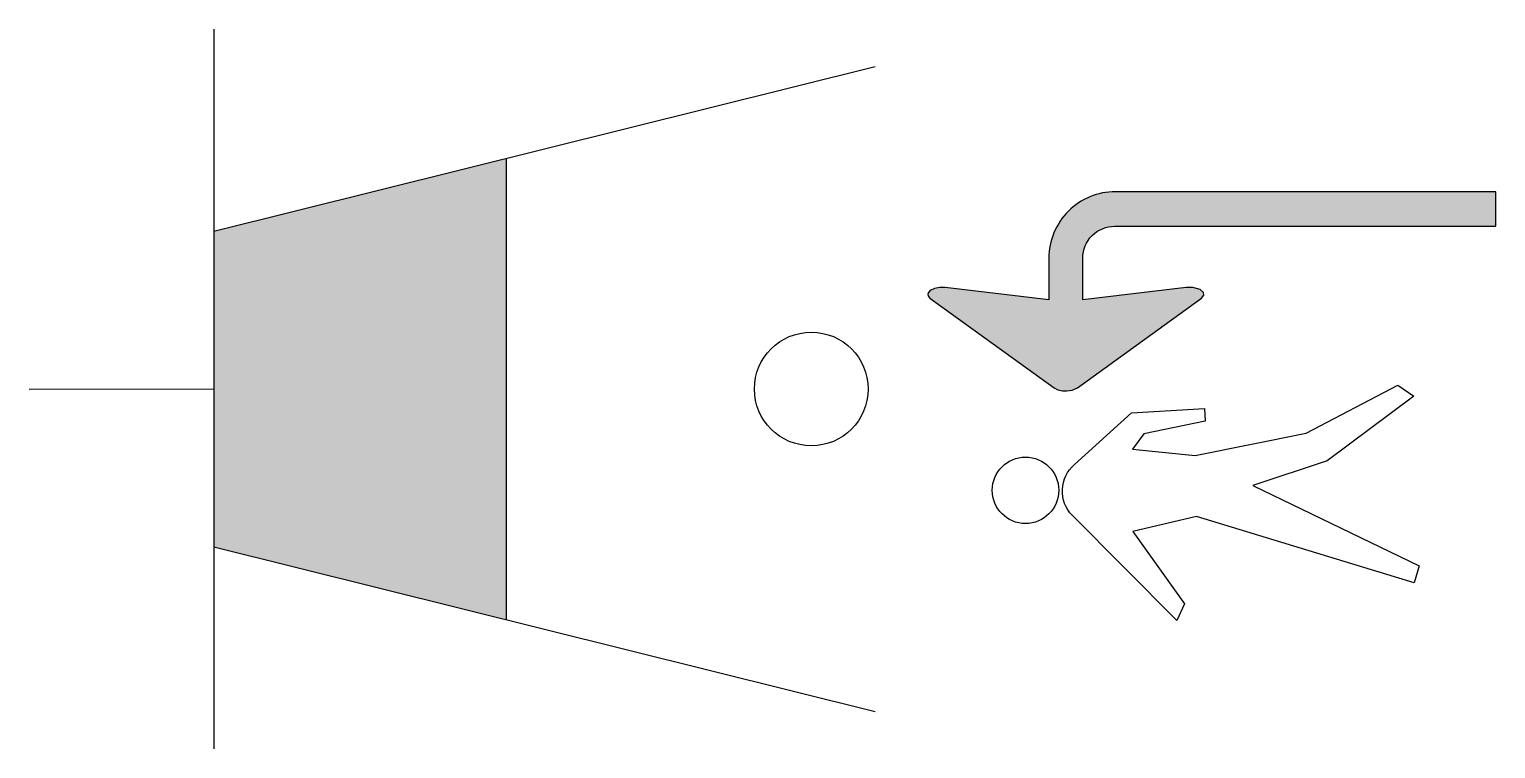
# Model space of a CAD drawing. Extents: x 0 to 11.9, y -2.9 to 2.9.
import ezdxf

# ---------------------------------------------------------------- set-up
doc = ezdxf.new("R2010")
doc.units = 0
doc.layers.get('0').update_dxf_attribs({"lineweight": 25})

msp = doc.modelspace()

# ---------------------------------------------------------------- hatches: boundary and pattern name
h = msp.add_hatch(color=256)
h.dxf.hatch_style = 1
edge = h.paths.add_edge_path()
edge.add_line((7.442564605926236, 0.8244541073399603), (7.401253888884867, 0.8254494976556259))
edge.add_line((7.401253888881456, 0.825449497654489), (7.357918921476312, 0.8178616190006949))
edge.add_line((7.357918921477449, 0.8178616190006949), (7.322341326408832, 0.8011071698153671))
edge.add_line((7.322341326409969, 0.801107169816504), (7.305478456860328, 0.7819703327247396))
edge.add_line((7.305478456860328, 0.7819703327236027), (7.30252368129868, 0.7670234388221786))
edge.add_line((7.30252368129868, 0.7670234388255892), (7.307683657069219, 0.7518752303171539))
edge.add_line((7.307683657068083, 0.7518752303148801), (7.318593918179204, 0.7396962535771934))
edge.add_line((7.318593918180341, 0.7396962535794671), (8.330624223345922, 0.008508281652410687))
edge.add_line((8.330624223344785, 0.008508281651273819), (8.360110215186296, -0.006131701481564278))
edge.add_line((8.360110215189707, -0.006131701483838015), (8.395907551665687, -0.01423054597992746))
edge.add_line((8.39590755166455, -0.01423054597765372), (8.431616527800543, -0.01590119064715623))
edge.add_line((8.431616527798269, -0.01590119064715623), (8.476877063795882, -0.009569888206470978))
edge.add_line((8.47687706379702, -0.009569888204197241), (8.517846929260031, 0.00850843036047877))
edge.add_line((8.517846929260031, 0.008508430358205032), (9.527350342395948, 0.739698007958367))
edge.add_line((9.527350342393675, 0.7396980079629145), (9.545703393356462, 0.7627002830342633))
edge.add_line((9.545703393357599, 0.7627002830331264), (9.543668703367985, 0.7848615984941887))
edge.add_line((9.543668703367985, 0.7848615984930518), (9.516691688299943, 0.8094514986150614))
edge.add_line((9.51669168829767, 0.8094514986173351), (9.455935968261429, 0.8259641770625592))
edge.add_line((9.455935968262565, 0.8259641770636961), (9.403368821192544, 0.8244556647802881))
edge.add_line((9.40336882119027, 0.8244556647791512), (8.561748814584007, 0.7254135488203417))
edge.add_line((8.561748814584007, 0.7254135488192048), (8.561747547497589, 1.06342217734138))
edge.add_arc((8.821609702479236, 1.063423151481828), 0.2598621549817082, 449.99997800420715, 540.0002147835895, ccw=False)
edge.add_line((8.821609802239436, 1.323285306462338), (11.91781917201183, 1.323284905067084))
edge.add_line((11.9178191720107, 1.32328490506822), (11.9178191720107, 1.604125480560441))
edge.add_line((11.9178191720107, 1.604125480560441), (8.827556501611298, 1.604125480560441))
edge.add_arc((8.827556501610161, 1.063295929500754), 0.5408295510612184, 449.9999999999999, 540.0001820369865)
edge.add_line((8.286726950555021, 1.063294211206056), (8.286728024050944, 0.725413548818068))
edge.add_line((8.286728024047534, 0.7254135488192048), (7.442564605921689, 0.8244541073388234))

# ---------------------------------------------------------------- linework, layer by layer
for p, q in [((1.499999999999773, 2.924275514594683), (1.499999999999773, -2.924275514533292)), ((1.499999999999773, 1.282533073647301), (6.874374998830035, 2.622515259985221)), ((3.874374999170414, 1.874531250203972), (3.87437500087799, -1.874531249400206)), ((1.499999999999773, 1.282533073647301), (1.499999999999773, -1.282533073990635)), ((0, 0), (1.499999999999773, 3.660716174636036e-10)), ((1.499999999999773, -1.282533073991772), (6.874375001217459, -2.622515262659135))]:
    msp.add_line(p, q)
for points in [[(7.442564605926236, 0.8244541073399603), (7.401253888881456, 0.825449497654489), (7.357918921477449, 0.8178616190006949), (7.322341326409969, 0.801107169816504), (7.305478456860328, 0.7819703327236027), (7.30252368129868, 0.7670234388255892), (7.307683657068083, 0.7518752303148801), (7.318593918180341, 0.7396962535794671), (8.330624223344785, 0.008508281651273819), (8.360110215189707, -0.006131701483838015), (8.39590755166455, -0.01423054597765372), (8.431616527798269, -0.01590119064715623), (8.47687706379702, -0.009569888204197241), (8.517846929260031, 0.008508430358205032), (9.527350342393675, 0.7396980079629145), (9.545703393357599, 0.7627002830331264), (9.543668703367985, 0.7848615984930518), (9.51669168829767, 0.8094514986173351), (9.455935968262565, 0.8259641770636961), (9.40336882119027, 0.8244556647791512), (8.561748814584007, 0.7254135488192048), (8.561747547498726, 1.06342217734479, -0.4142147727782192), (8.821609802239436, 1.323285306462338), (11.9178191720107, 1.32328490506822), (11.9178191720107, 1.604125480560441), (8.827556501610161, 1.604125480560441, 0.414214492937562), (8.286726950555021, 1.063294211206056), (8.286728024047534, 0.7254135488192048)], [(11.2552020195767, -1.576858647330965), (9.487261887278464, -1.037714912942675), (8.968087882948339, -1.158965430656309), (9.38888104135117, -1.746568576483725), (9.325309007351734, -1.882884347182454), (8.477677100688652, -1.028710728853213, -0.4377877014596315), (8.495842590410803, -0.6137606273655649), (8.959012318122177, -0.1927203172199654), (9.552356088795477, -0.1594135780369754), (9.55538606376308, -0.2623934697972174), (9.058915331569324, -0.3653733615551857), (8.96507226805511, -0.4895669944626491), (9.47667851500455, -0.5410569403416332), (10.3768395611246, -0.3591665938866129), (11.12155283945185, 0.03156837176717886), (11.2517268824115, -0.05931852195274701), (10.54940453346717, -0.5833095841030911), (9.943940862930276, -0.7832374384766183), (11.29502249626057, -1.437628901200725)]]:
    msp.add_lwpolyline(points, format="xyb", close=True)
for centre, radius in [((6.355363575105457, -7.764811016386375e-10), 0.4619609242495804), ((8.096460297761041, -0.8235085789438301), 0.2700388641695962)]:
    msp.add_circle(centre, radius)
msp.add_solid([(1.499999999998636, 1.282533079337327), (1.499999999999773, -1.282533073991772), (3.874374999170414, 1.874531250203972), (3.87437500087799, -1.874531249400206)])

doc.saveas('drawing.dxf')
